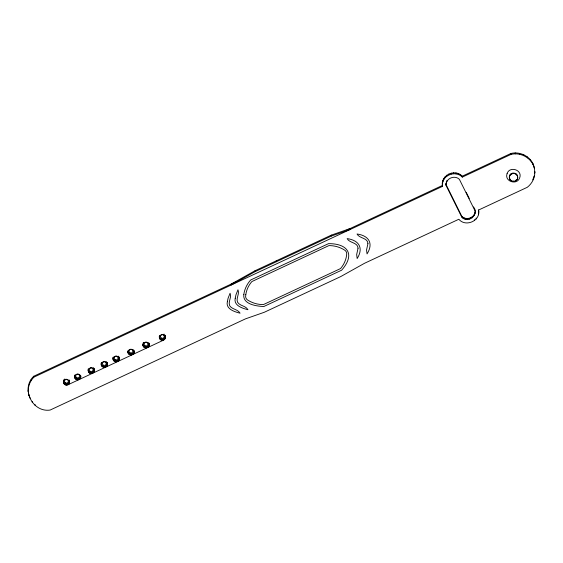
<?xml version="1.0" encoding="UTF-8"?>
<svg xmlns="http://www.w3.org/2000/svg" width="563" height="563" viewBox="0 0 563 563"><rect width="100%" height="100%" fill="white"/><g stroke="black" fill="none" stroke-linecap="round" stroke-linejoin="round"><path stroke-width="0.84" d="M478.606 209.886C481.027 220.64 465.707 227.586 458.838 219.253L364.571 263.259L340.629 276.63L264.314 312.261L245.468 318.869L50.128 410.061C32.358 412.686 20.62 388.512 33.745 376.246L236.988 281.366M28.213 391.545L28.382 386.697M534.576 173.355L534.787 171.673C535.089 177.732 532.042 183.629 527.278 187.296L478.62 210.02M473.469 206.924C479.901 214.285 468.015 224.13 461.794 217.128L446.107 185.509L446.009 183.376L446.044 184.587L461.73 216.206C465.988 220.992 475.01 217.825 475.095 211.336M478.719 211.463L478.416 214.742M28.453 387.618L29.494 383.811L31.303 380.285L33.808 377.175L442.518 186.36C439.985 175.593 454.932 168.182 462.23 176.205L462.293 177.127L510.958 154.41C520.895 151.89 532.119 158.245 534.393 168.386C532.894 157.76 521.064 150.863 510.894 153.488L462.23 176.205M462.293 177.127C455.988 170.286 442.982 174.607 442.462 184.038L442.391 183.116M446.072 184.298C446.417 178.021 454.981 174.917 459.373 179.316L475.066 210.935M63.76 383.466L63.57 380.292C62.697 382.896 64.914 386.197 67.827 384.832L163.713 340.073L165.269 338.384L165.079 335.21L165.332 335.942M63.696 382.544C65.245 385.986 70.98 383.396 69.2 379.969M69.348 383.171L67.764 383.91L67.827 384.832C72.866 382.263 65.646 376.07 63.633 381.214M74.935 378.245L74.745 375.071C72.571 380.743 82.353 381.418 80.629 375.486L80.734 377.175M74.872 377.323C76.082 379.976 80.516 379.188 80.671 376.253M93.986 369.349L93.486 367.787L93.922 368.427C96.041 372.023 90.629 375.81 88.482 371.925L88.292 368.744M88.419 371.003C89.967 374.444 95.703 371.854 93.922 368.427M101.593 365.802L101.403 362.621C99.271 368.983 109.905 368.385 107.04 362.305L107.392 364.733M101.53 364.88C102.733 367.533 107.174 366.738 107.329 363.804M113.416 360.278L113.226 357.104C111.094 363.466 121.728 362.868 118.863 356.787L119.215 359.208M113.353 359.356C114.563 362.016 118.997 361.221 119.152 358.286M128.188 352.431C129.546 355.464 134.663 353.881 133.945 350.594C135.824 355.893 126.661 356.414 127.9 350.932L128.251 353.353M143.234 345.408C144.79 348.849 150.518 346.259 148.745 342.839C151.602 348.166 141.911 350.08 142.946 343.909L143.305 346.329M165.438 337.631L165.374 336.709L164.846 338.152L163.643 339.144L163.713 340.073L161.377 340.2L159.639 338.701L159.449 335.527M517.608 176.332C519.22 182.553 508.445 183.165 509.339 176.796C509.557 172.025 517.369 171.912 517.636 176.705L517.27 175.332M517.298 175.705C515.645 172.067 509.571 173.158 509.367 177.169L509.339 176.796M532.753 179.864L534.252 175.874L534.315 176.796M74.816 375.993C75.716 373.22 80.213 373.508 80.692 376.408M101.474 363.55C102.283 361.129 106.027 360.911 107.104 363.234M113.297 358.026C114.106 355.605 117.85 355.394 118.927 357.709M143.115 343.156L143.474 342.466L143.051 345.598M143.537 343.388C144.775 341.558 147.851 341.748 148.808 343.761M515.307 180.723L516.947 179.358L516.975 179.724M254.997 270.761L231.055 284.132L231.119 285.054L255.06 271.683L331.382 236.052L350.228 229.451L350.165 228.522L331.311 235.13L254.997 270.761L255.06 271.683M346.977 230.014L442.455 185.438L442.518 186.36M78.067 379.103L80.537 377.949L80.502 377.006M90.819 373.149L94.07 371.629M104.056 366.963L107.512 365.359M116.105 361.347L119.37 359.82M130.7 354.528L133.839 353.064M146.211 347.287L148.738 346.111M162.053 339.89L163.643 339.144L161.314 339.278L159.575 337.779M165.149 336.132C163.594 332.684 157.865 335.281 159.639 338.701M93.557 368.709C91.473 366.126 86.892 368.913 88.482 371.925M509.424 178.218L509.395 177.852L510.352 180.104M134.05 352.283C134.437 347.976 127.147 348.391 128.005 352.628M466.199 192.272L469.26 198.443M28.15 390.616L28.734 394.508L30.113 398.203M534.322 167.464L534.85 172.595M532.894 163.467L532.957 164.389M530.564 159.892L530.635 160.814M527.468 156.915L527.531 157.844M523.745 154.698L523.808 155.62M519.6 153.347L519.663 154.269M517.693 177.753L517.664 177.387L517.467 178.788M515.244 152.939L515.307 153.861M516.679 174.453L516.7 174.819M515.863 173.749L515.891 174.122M516.222 180.146L516.243 180.512M514.892 173.277L514.92 173.65M513.829 173.066L513.85 173.439M514.293 181.427L513.182 181.117L513.203 181.483M512.738 173.13L512.766 173.495M510.894 153.488L510.958 154.41M511.704 173.46L511.725 173.826M512.14 181.272L511.141 180.434L511.169 180.8M510.789 174.037L510.81 174.41M510.057 174.826L510.085 175.192M509.564 175.769L509.592 176.135M509.733 178.851L509.761 179.217M476.115 218.029L476.178 218.958M474.841 212.941L474.905 213.863M474.243 214.454L474.306 215.376M474.349 219.697L474.419 220.619M473.321 215.812L473.384 216.734M472.118 216.945L472.181 217.867M470.696 217.804L470.759 218.726M469.113 218.345L469.176 219.267M467.452 218.55L467.515 219.471M465.784 218.402L465.847 219.324M464.186 217.916L464.25 218.838M460.393 174.706L460.464 175.628M462.744 217.107L462.807 218.029M461.73 216.206L461.794 217.128M458.275 173.615L458.345 174.537M455.967 172.975L456.03 173.897M453.567 172.806L453.637 173.728M451.181 173.123L451.252 174.044M448.915 173.918L448.978 174.84M446.867 175.142L446.931 176.064M446.945 180.329L447.008 181.251M446.311 181.807L446.375 182.729M446.044 184.587L446.107 185.509M445.122 176.747L445.185 177.676M443.757 178.675L443.82 179.597M442.835 180.822L442.898 181.75M331.311 235.13L331.382 236.052M276.278 260.824L276.342 261.746M165.205 337.462L165.269 338.384M164.846 338.152L164.91 339.074M164.051 334.056L164.122 334.978M164.312 338.722L164.375 339.651M162.89 339.39L162.953 340.312M162.095 339.433L162.158 340.355M161.314 339.278L161.377 340.2M160.603 338.933L160.666 339.855M160.012 338.419L160.075 339.348M159.287 336.28L159.392 337.969M148.991 343.564L149.096 345.26M148.871 345.091L148.935 346.013M148.505 345.781L148.569 346.702M147.978 346.351L148.041 347.272M147.309 346.773L147.372 347.702M146.549 347.019L146.612 347.941M145.754 347.061L145.817 347.983M144.972 346.907L145.036 347.828M144.262 346.562L144.332 347.484M143.671 346.048L143.734 346.97M133.691 349.862L133.762 350.784M133.818 352.114L133.881 353.036M133.459 352.804L133.522 353.726M132.924 353.381L132.988 354.303M132.256 353.803L132.326 354.725M131.503 354.043L131.566 354.964M130.707 354.085L130.771 355.014M129.926 353.93L129.99 354.859M129.216 353.585L129.279 354.507M128.624 353.078L128.688 354M118.983 359.039L119.053 359.961M118.427 356.147L118.49 357.069M118.624 359.729L118.687 360.651M118.089 360.306L118.16 361.228M117.428 360.728L117.491 361.65M116.668 360.967L116.731 361.889M115.872 361.017L115.936 361.939M115.091 360.855L115.155 361.784M114.38 360.51L114.444 361.439M113.789 360.003L113.853 360.925M113.064 357.857L113.17 359.553M107.16 364.564L107.223 365.486M106.604 361.664L106.667 362.586M106.801 365.246L106.864 366.168M106.266 365.823L106.337 366.745M105.598 366.246L105.668 367.167M104.845 366.492L104.908 367.414M104.049 366.534L104.113 367.456M103.268 366.379L103.332 367.301M102.557 366.034L102.621 366.956M101.966 365.521L102.03 366.443M101.241 363.381L101.347 365.07M94.169 369.159L94.274 370.855M94.049 370.679L94.112 371.608M93.69 371.369L93.754 372.291M93.155 371.946L93.219 372.868M92.487 372.368L92.55 373.29M91.727 372.615L91.797 373.536M90.932 372.657L91.002 373.579M90.157 372.502L90.221 373.424M89.447 372.157L89.51 373.079M88.848 371.643L88.919 372.565M88.131 369.504L88.236 371.193M80.143 377.696L80.206 378.618M79.608 378.266L79.679 379.195M78.947 378.695L79.01 379.617M78.187 378.934L78.25 379.856M77.391 378.976L77.455 379.905M76.61 378.822L76.674 379.743M75.899 378.477L75.963 379.399M75.308 377.963L75.372 378.892M74.583 375.824L74.689 377.513M69.446 380.701L69.559 382.397M69.326 382.228L69.39 383.15M68.968 382.91L69.031 383.832M68.433 383.487L68.496 384.409M67.004 384.156L67.074 385.078M66.209 384.198L66.279 385.12M65.435 384.043L65.498 384.965M64.463 379.026L64.527 379.948M64.724 383.699L64.787 384.62M63.929 379.603L63.992 380.525M64.133 383.185L64.196 384.107M63.408 381.045L63.513 382.734M33.745 376.246L33.808 377.175M34.997 404.417L35.061 405.339M31.239 379.356L31.303 380.285M32.225 401.546L32.288 402.475M29.431 382.889L29.494 383.811M28.734 394.508L28.797 395.43M227.339 301.726C225.552 309.08 234.694 311.853 240.084 313.19C237.832 309.136 232.076 309.551 229.683 305.73C227.86 301.662 231.928 297.398 230.07 293.26L228.085 298.242L227.339 301.726M235.228 298.249C233.441 305.596 242.583 308.376 247.973 309.713C245.721 305.66 239.965 306.075 237.572 302.254C235.749 298.186 239.817 293.921 237.959 289.783L235.974 294.766L235.228 298.249M243.835 294.343C242.357 304.386 256.665 306.23 263.85 306.511L341.65 270.191C355.373 254.589 348.131 243.533 328.51 243.652L250.69 279.987C247.051 283.963 244.616 289.009 243.835 294.343M245.799 294.604L245.623 296.553A4.645 4.483 -4 0 0 247.354 299.833L247.678 300.058A28.044 27.087 -4 0 0 262.105 304.583L263.414 304.59L340.601 268.551L342.276 266.327A26.306 25.412 -4 0 0 346.548 255.595L346.724 253.646A4.645 4.483 -4 0 0 344.992 250.366L344.669 250.141A28.037 27.087 -4 0 0 330.242 245.616L328.883 245.609L251.935 281.528L251.077 282.527A26.313 25.412 -4 0 0 245.799 294.604M358.04 248.206L356.661 254.61L357.16 258.537C363.825 247.931 358.962 240.239 347.146 238.606C349.377 243.11 357.871 242.343 358.04 248.206M367.935 243.589L366.548 249.993L367.048 253.92C373.712 243.315 368.849 235.623 357.033 233.99C359.264 238.494 367.759 237.727 367.935 243.589M507.108 173.559C504.075 181.441 517.165 185.656 519.698 177.795C522.731 169.913 509.642 165.698 507.108 173.559M65.371 382.784A1.907 1.844 -4 0 0 68.348 381.39A1.907 1.844 -4 0 0 65.625 379.596A1.907 1.844 -4 0 0 65.371 382.784M76.547 377.562A1.907 1.844 -4 0 0 79.531 376.168A1.907 1.844 -4 0 0 76.807 374.381A1.907 1.844 -4 0 0 76.547 377.562M90.094 371.242A1.907 1.844 -4 0 0 93.071 369.849A1.907 1.844 -4 0 0 90.347 368.054A1.907 1.844 -4 0 0 90.094 371.242M103.205 365.12A1.907 1.844 -4 0 0 106.182 363.726A1.907 1.844 -4 0 0 103.458 361.932A1.907 1.844 -4 0 0 103.205 365.12M115.028 359.595A1.907 1.844 -4 0 0 118.012 358.209A1.907 1.844 -4 0 0 115.288 356.414A1.907 1.844 -4 0 0 115.028 359.595M161.25 338.018A1.907 1.844 -4 0 0 164.227 336.625A1.907 1.844 -4 0 0 161.504 334.837A1.907 1.844 -4 0 0 161.25 338.018M129.863 352.67A1.907 1.844 -4 0 0 132.84 351.284A1.907 1.844 -4 0 0 130.116 349.489A1.907 1.844 -4 0 0 129.863 352.67M144.909 345.647A1.907 1.844 -4 0 0 147.893 344.253A1.907 1.844 -4 0 0 145.17 342.466A1.907 1.844 -4 0 0 144.909 345.647"/></g></svg>
